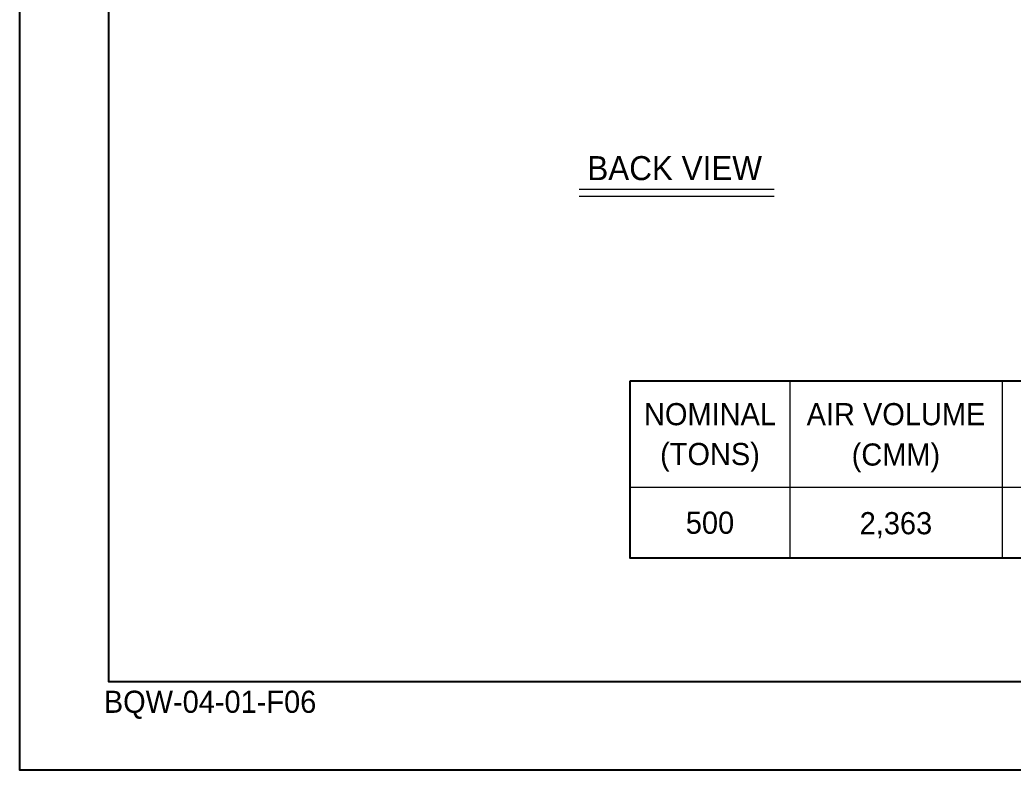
# Model space of a CAD drawing. Header units: millimetres. Extents: x -662849 to 32847, y -140377 to 24217.
# Drawn here: x 1881 to 10148, y 2320 to 8561 of the extents above; entities that cross this region are included whole.
import ezdxf
from ezdxf.enums import TextEntityAlignment as Align

# ---------------------------------------------------------------- set-up
doc = ezdxf.new("R2010")
doc.units = ezdxf.units.MM
for name, color, linetype in [('냉각탑_box', 1, 'Continuous'), ('냉각탑_form', 1, 'Continuous'), ('냉각탑_text', 3, 'Continuous')]:
    doc.layers.add(name, color=color, linetype=linetype)
doc.styles.add('돋움', font='Dotum.ttf')

msp = doc.modelspace()

# ---------------------------------------------------------------- linework, layer by layer
at = {"layer": 'Defpoints'}
msp.add_lwpolyline([(1881.3, 24217), (32847, 24217), (32847, 2319.8), (1881.3, 2319.8)], close=True, dxfattribs=at)
at = {"layer": '냉각탑_box', "lineweight": 20}
for p, q in [((6535.9, 7152.4), (8159.2, 7152.4)), ((6535.9, 7094.3), (8159.2, 7094.3)), ((8288.5, 5557.2), (8288.5, 4083)), ((10057.5, 5557.2), (10057.5, 4083)), ((6961.7, 4672.7), (22809.4, 4672.7))]:
    msp.add_line(p, q, dxfattribs=at)
at = {"layer": '냉각탑_box'}
msp.add_lwpolyline([(6961.7, 5557.2), (22809.4, 5557.2), (22809.4, 4083), (6961.7, 4083)], close=True, dxfattribs=at)
at = {"layer": '냉각탑_form'}
msp.add_lwpolyline([(2618.6, 23479.7), (2618.6, 3057), (32109.8, 3057), (32109.8, 23479.7)], close=True, dxfattribs=at)

# ---------------------------------------------------------------- texts
at = {"layer": '냉각탑_form', "lineweight": 20, "style": '돋움'}
msp.add_text('BQW-04-01-F06', height=184.32, dxfattribs=at).set_placement((2579.8, 2796.3))
at = {"layer": '냉각탑_text', "lineweight": 20, "style": '돋움'}
for s, height, p in [('BACK VIEW', 199.97, (7330.9, 7327.4)), ('NOMINAL', 184.27, (7625.1, 5280.8)), ('AIR VOLUME', 184.27, (9173, 5280.8)), ('(TONS)', 184.27, (7625.1, 4949.1)), ('(CMM)', 184.27, (9172.6, 4945.1)), ('500', 184.27, (7625.1, 4377.8)), ('2,363', 184.27, (9172.6, 4373.9))]:
    msp.add_text(s, height=height, dxfattribs=at).set_placement(p, align=Align.MIDDLE_CENTER)

doc.saveas('drawing.dxf')
